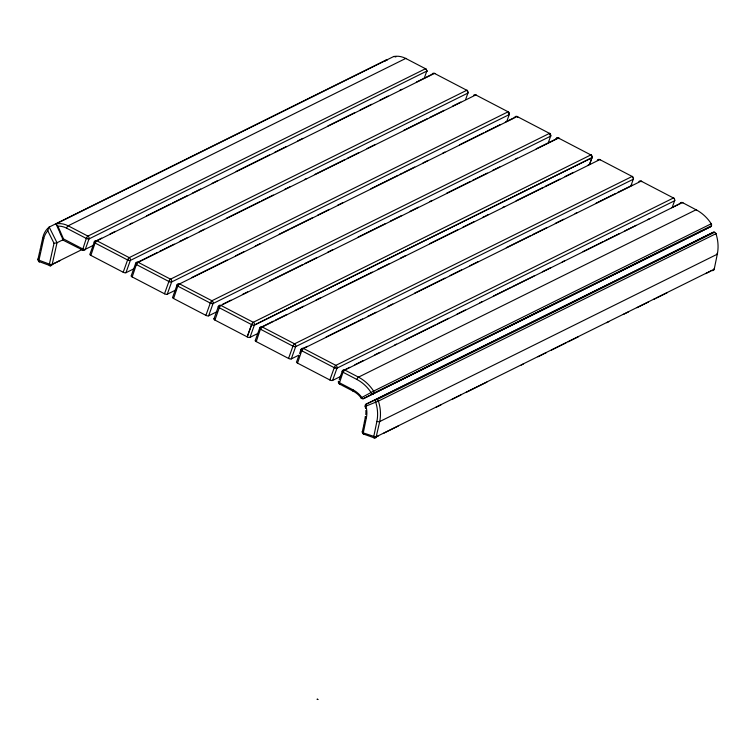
<?xml version="1.0" encoding="UTF-8"?>
<svg xmlns="http://www.w3.org/2000/svg" width="756" height="756" viewBox="0 0 756 756"><rect width="100%" height="100%" fill="white"/><g stroke="black" fill="none" stroke-linecap="round" stroke-linejoin="round"><path stroke-width="1.13" d="M318.049 699.517L317.189 699.215M95.313 242.289L90.871 255.396L123.2 272.245A2.136 0.803 19.7 0 0 125.94 272.718L134.407 268.522M136.619 263.816L132.177 276.932L164.506 293.782A2.136 0.803 19.7 0 0 167.237 294.245L175.704 290.049M178.019 285.399L173.578 298.507L205.906 315.356A2.136 0.803 19.7 0 0 208.647 315.828L217.104 311.633M219.325 306.927L219.316 307.777A2.136 0.68 -62.5 0 1 220.922 305.443L558.523 138.074L590.842 154.923A2.136 0.68 -62.5 0 1 591.334 155.452A2.136 0.68 -62.5 0 0 590.814 154.904A2.136 1.862 63.6 0 1 591.939 157.702L589.774 163.863L591.939 157.702A2.136 0.803 19.7 0 0 591.551 156.577A2.136 0.803 19.7 0 1 591.939 157.702L254.385 325.089A2.136 0.803 19.7 0 1 251.606 324.607L219.278 307.758L214.921 320.062L247.24 336.902A2.136 0.803 19.7 0 0 249.981 337.374L258.448 333.179M260.669 328.473L256.227 341.589L288.546 358.438A2.136 0.803 19.7 0 0 291.287 358.902L298.696 355.235M301.965 350L297.524 363.116L329.852 379.966A2.136 0.803 19.7 0 0 332.593 380.429L341.05 376.233M343.271 371.527L339.491 382.782A2.136 0.68 -62.5 0 0 339.775 384.18L341.287 384.965M50.454 265.781L39.454 261.718A2.136 0.775 -69.5 0 1 38.953 260.215L43.753 238.622A19.212 16.717 63.6 0 1 47.798 230.807L48.705 227.622A1.54 0.586 -72.8 0 1 49.187 227.065L386.779 59.696A1.54 0.586 -72.9 0 1 387.148 59.828L387.252 60.064M682.451 202.504L344.84 370.034A2.136 1.862 63.6 0 0 342.373 370.96L339.264 379.644M378.51 435.834L374.343 437.894L363.863 434.18A2.136 1.862 63.6 0 1 362.398 431.544L363.249 427.376M363.419 426.545L363.938 424.04M364.108 423.209L364.789 419.873M364.959 419.041L365.479 416.537A2.136 0.699 11.6 0 0 366.405 417.671L363.324 432.678A2.136 0.784 -70.5 0 0 363.863 434.18M317.652 699.366L317.236 699.205M714.089 232.451A2.136 1.049 64.8 0 0 713.267 232.3L375.675 399.669A2.136 1.049 64.8 0 0 375.647 402.069A35.438 30.835 63.6 0 1 376.885 421.385L373.804 436.392A2.136 0.784 -70.5 0 0 374.343 437.894A2.136 1.862 63.6 0 0 376.62 436.59L714.212 269.212L717.302 254.205A37.573 32.697 63.6 0 0 715.979 233.727A2.136 1.862 63.6 0 0 713.267 232.3L366.102 404.167A2.136 1.862 63.6 0 0 365.176 406.435A21.348 18.579 63.6 0 1 365.602 408.467M38.887 261.623L39.454 261.718A2.136 1.862 63.6 0 1 38.027 259.053L39.633 251.852M39.832 250.954L40.427 248.251M40.635 247.354L42.638 238.357M47.798 230.807L54.026 243.3L49.395 264.118A2.136 0.775 -69.5 0 0 49.896 265.611L50.179 265.781M338.404 382.177L338.641 381.383A2.136 0.803 19.7 0 0 339.491 382.782L353.146 389.898A23.483 20.431 63.6 0 1 361.595 397.174A2.136 1.049 64.6 0 0 363.456 398.629L710.612 226.734A2.136 1.049 64.6 0 0 710.876 226.45M360.905 397.987L373.615 391.107L711.481 223.644L711.094 224.003M123.2 272.245L127.594 259.969A2.136 0.68 -62.5 0 1 129.21 257.635L466.802 90.266A2.136 0.68 -62.5 0 1 467.217 91.192M125.94 272.718L130.334 260.433A2.136 1.862 63.6 0 0 129.21 257.635L96.881 240.786A2.136 1.862 63.6 0 0 94.415 241.712L90.021 253.997A2.136 0.803 19.7 0 0 90.871 255.396M164.506 293.782L168.9 281.497A2.136 0.68 -62.5 0 1 170.506 279.162L508.108 111.793A2.136 1.862 63.6 0 1 509.232 114.591L507.04 120.733M167.237 294.245L171.64 281.96A2.136 1.862 63.6 0 0 170.506 279.162L138.187 262.323A2.136 1.862 63.6 0 0 135.721 263.239L131.327 275.524A2.136 0.803 19.7 0 0 132.177 276.932M549.924 134.303A2.136 0.68 -62.5 0 0 549.508 133.377L517.18 116.528L179.588 283.897A2.136 1.862 63.6 0 0 177.121 284.823L172.727 297.108A2.136 0.803 19.7 0 0 173.578 298.507M205.906 315.356L210.3 303.071A2.136 0.68 -62.5 0 1 211.907 300.746L549.508 133.377A2.136 1.862 63.6 0 1 550.633 136.174L548.44 142.317M208.647 315.828L213.041 303.543A2.136 1.862 63.6 0 0 211.907 300.746L179.588 283.897A2.136 0.68 -62.5 0 0 177.972 286.231L210.3 303.071A2.136 0.803 19.7 0 0 213.041 303.543L550.633 136.174A2.136 0.803 19.7 0 0 550.774 135.57M214.061 318.654L218.427 306.35A2.136 1.862 63.6 0 1 220.894 305.424L253.251 322.292A2.136 1.862 63.6 0 1 254.385 325.089L249.981 337.374M252.381 324.333L251.606 324.607L247.212 336.883L251.644 324.626A2.136 0.68 -62.5 0 1 253.251 322.292L590.842 154.923A2.136 1.862 63.6 0 1 591.976 157.72L254.347 325.071M288.546 358.438L292.95 346.154A2.136 0.68 -62.5 0 1 294.556 343.829L632.148 176.45A2.136 0.68 -62.5 0 1 632.564 177.376M291.287 358.902L295.681 346.626A2.136 1.862 63.6 0 0 294.556 343.829L262.228 326.979A2.136 1.862 63.6 0 0 259.771 327.896L255.367 340.181A2.136 0.803 19.7 0 0 256.227 341.589M298.875 355.566L296.673 361.708A2.136 0.803 19.7 0 0 297.524 363.116M299.603 353.524L301.068 349.433L307.323 346.333M424.135 78.482L426.923 70.828M329.852 379.966L334.246 367.681A2.136 0.68 -62.5 0 1 335.853 365.356L673.454 197.977A2.136 0.68 -62.5 0 1 673.936 198.507M332.593 380.429L336.987 368.153A2.136 1.862 63.6 0 0 335.853 365.356L303.534 348.507A2.136 1.862 63.6 0 0 301.068 349.433A2.136 0.803 19.7 0 0 301.928 350.831L334.246 367.681A2.136 0.803 19.7 0 0 336.987 368.153L674.579 200.775A2.136 0.803 19.7 0 0 674.721 200.17M465.734 99.206L467.926 93.064A2.136 0.803 19.7 0 0 467.51 91.92M631.08 185.39L633.282 179.248A2.136 0.803 19.7 0 0 633.197 178.378M672.386 206.917L674.579 200.775A2.136 1.862 63.6 0 0 673.454 197.977L641.126 181.128A2.136 1.862 63.6 0 0 638.896 181.61M338.348 382.082L338.641 381.383A2.136 1.862 63.6 0 0 338.962 383.462M426.923 71.026L89.028 238.905A2.136 0.803 19.7 0 1 86.288 238.433L66.537 228.142A19.212 16.717 63.6 0 0 57.9 226.157L55.906 224.305A1.54 0.614 23.1 0 1 56.029 223.918L393.63 56.549A1.54 0.614 23 0 1 394.358 56.52M376.11 437.195L379.701 421.574A37.573 32.697 63.6 0 0 378.387 401.096A2.136 1.862 63.6 0 0 375.675 399.669L366.102 404.167A2.136 1.049 64.8 0 0 366.074 406.558A23.483 20.431 63.6 0 1 366.405 417.671M508.807 112.701L508.382 113.192A2.136 0.68 -62.5 0 0 508.108 111.793L475.779 94.944A2.136 1.862 63.6 0 0 473.549 95.417M550.217 135.022A2.136 0.803 19.7 0 0 549.782 134.766L550.207 134.284M57.9 226.157L63.513 238.934L62.814 240.011L78.718 248.11M376.082 436.987L376.62 436.59A2.136 0.699 11.6 0 1 373.804 436.392L362.672 432.697M365.176 406.435L378.387 401.096L716.215 233.557L715.422 233.68M362.776 432.99L363.324 432.678A2.136 0.699 11.6 0 1 362.398 431.544M63.353 239.605L56.832 242.827L54.026 243.3M101.71 238.102L94.415 241.712A2.136 0.803 19.7 0 0 95.275 243.12L127.594 259.969A2.136 0.803 19.7 0 0 130.334 260.433L467.926 93.064A2.136 1.862 63.6 0 0 466.802 90.266L434.473 73.417A2.136 1.862 63.6 0 0 432.016 74.343A2.136 0.803 19.7 0 1 432.725 74.23M110.045 233.963L115.262 231.383M129.843 224.154L131.931 223.114M146.513 215.885L170.478 204.007M172.566 202.967L187.157 195.738M192.364 193.158L200.699 189.019M212.162 183.339L217.369 180.76M236.127 171.461L263.22 158.023M264.26 157.513L269.467 154.933M274.674 152.343L286.137 146.664M297.599 140.985L302.806 138.395M327.82 125.997L354.904 112.568M360.121 109.989L371.583 104.3M379.918 100.17L388.253 96.04M399.716 90.351L401.795 89.321M416.386 82.092L430.967 74.853M82.413 249.367L52.202 264.345A2.136 1.862 63.6 0 1 49.896 265.611L60.319 260.451M93.631 245.19L85.296 249.329A2.136 1.862 63.6 0 1 82.839 250.255L79.541 248.535M157.607 252.391L135.721 263.239A2.136 0.803 19.7 0 0 136.571 264.647L168.9 281.497A2.136 0.803 19.7 0 0 171.64 281.96L509.232 114.591A2.136 0.803 19.7 0 0 509.157 113.721M159.686 251.361L174.277 244.131M179.484 241.551L187.819 237.412M199.282 231.733L204.489 229.153M226.375 218.304L247.212 207.966M248.251 207.456L259.714 201.767M261.803 200.737L273.266 195.057M284.719 189.369L289.935 186.789M304.517 179.559L306.605 178.52M314.94 174.39L345.161 159.412M347.24 158.373L358.703 152.693M367.038 148.563L375.373 144.434M403.506 130.486L427.471 118.597M429.559 117.567L444.141 110.338M452.475 106.199L460.81 102.069M191.712 277.594L227.14 260.026M235.475 255.897L243.81 251.757M255.273 246.078L260.48 243.498M279.238 234.199L289.652 229.03M290.701 228.52L312.578 217.671M317.785 215.082L329.247 209.403M337.582 205.273L342.799 202.684M370.931 188.735L398.015 175.307M400.104 174.277L402.183 173.237M403.231 172.727L414.694 167.038M423.029 162.909L428.236 160.329M442.827 153.09L444.906 152.06M459.497 144.831L483.462 132.952M485.541 131.913L500.132 124.683M505.339 122.103L513.674 117.964M222.595 304.29L230.967 300.17M242.392 294.471L247.637 291.91M269.486 281.043L273.691 278.992M274.693 278.454L302.825 264.505M304.914 263.475L316.405 257.815M327.83 252.107L329.956 251.096M330.958 250.557L333.046 249.527M358.051 237.129L385.182 223.719M390.351 221.121L401.852 215.451M410.149 211.302L418.484 207.172M429.947 201.483L432.026 200.453M446.616 193.224L470.619 181.355M472.67 180.306L487.289 173.096M492.468 170.487L499.792 166.896M515.384 159.129L517.51 158.108M536.221 148.8L556.057 139M273.313 321.187L259.771 327.896A2.136 0.803 19.7 0 0 260.622 329.304L292.95 346.154A2.136 0.803 19.7 0 0 295.681 346.626L633.282 179.248A2.136 1.862 63.6 0 0 632.148 176.45L599.829 159.601A2.136 1.862 63.6 0 0 597.939 159.724M275.401 320.157L286.855 314.468M295.199 310.338L303.534 306.208M316.036 300.009L320.204 297.94M338.953 288.641L372.302 272.113M377.509 269.523L388.971 263.844M400.434 258.165L405.641 255.575M429.606 243.697L457.739 229.748M462.946 227.169L474.409 221.489M482.744 217.35L484.832 216.32M485.872 215.8L487.96 214.77M502.542 207.541L504.63 206.501M516.093 200.822L540.058 188.943M541.098 188.424L543.186 187.393M545.265 186.354L559.856 179.125M565.063 176.545L573.398 172.406M587.988 165.177L590.067 164.146M326.082 337.034L356.293 322.047M357.333 321.536L362.549 318.947M367.756 316.367L376.091 312.237M387.554 306.549L392.761 303.969M414.647 293.12L444.859 278.142M450.066 275.562L461.529 269.873M469.863 265.743L478.208 261.614M506.34 247.666L530.306 235.777M532.385 234.747L546.975 227.518M555.31 223.379L563.645 219.249M575.108 213.57L577.187 212.53M595.945 203.241L615.743 193.423M617.822 192.393L632.413 185.154M349.669 367.34L342.373 370.96A2.136 0.803 19.7 0 0 343.224 372.358L356.879 379.474A35.438 30.835 63.6 0 1 371.149 392.647A2.136 1.049 64.6 0 0 373.01 394.103A2.136 1.862 63.6 0 0 373.615 391.107A37.573 32.697 63.6 0 0 358.486 377.149L344.84 370.034A2.136 0.68 -62.5 0 0 343.224 372.358L342.997 371.574M354.876 364.761L363.211 360.631M374.674 354.942L379.881 352.362M394.471 345.133L396.56 344.093M404.895 339.964L435.106 324.985M437.195 323.946L448.658 318.267M456.993 314.137L465.327 309.998M479.909 302.769L481.997 301.738M493.46 296.05L511.169 287.271M512.218 286.76L534.095 275.912M542.43 271.773L550.765 267.643M562.228 261.963L564.316 260.924M583.065 251.625L602.863 241.816M604.951 240.777L619.533 233.547M624.749 230.967L636.212 225.279M647.665 219.599L649.754 218.569M671.63 207.72L678.926 204.101M373.889 393.111L711.481 225.742M376.998 399.622L714.59 232.253M383.717 433.245L398.308 426.015M435.815 407.418L441.031 404.838M452.494 399.159L460.829 395.019M466.036 392.44L486.873 382.111M521.262 365.063L523.341 364.023M537.932 356.794L543.139 354.214M544.178 353.695L546.267 352.665M551.474 350.075L566.064 342.846M568.143 341.816L578.567 336.647M606.699 322.699L608.788 321.669M623.369 314.43L628.586 311.85M636.921 307.72L648.383 302.041M653.59 299.452L655.669 298.422M656.718 297.902L667.132 292.742M705.688 273.625L710.895 271.045M87.025 238.149L86.288 238.433L82.659 249.622M128.331 259.677L127.594 259.969L128.397 259.988M169.637 281.213L168.9 281.497L169.703 281.515M211.037 302.787L210.3 303.071L211.104 303.099M293.687 345.87L292.95 346.154L293.753 346.172M334.984 367.397L334.246 367.681L335.05 367.7M549.782 134.766L550.377 134.549M87.091 238.461L86.288 238.433A2.136 0.68 -62.5 0 1 87.904 236.108L425.496 68.739A2.136 0.68 -62.5 0 1 425.978 69.259M251.606 324.607L252.447 324.645M394.358 56.511L395.842 56.983M38.726 261.5L39.454 261.718M63.513 238.934L82.565 248.856A2.136 0.803 19.7 0 0 85.296 249.329L89.028 238.905A2.136 1.862 63.6 0 0 87.904 236.108L68.144 225.808A21.348 18.579 63.6 0 0 56.038 223.918L59.166 231.043M342.043 385.362L353.421 391.287A21.348 18.579 63.6 0 1 361.103 397.902A2.136 1.862 63.6 0 0 363.456 398.629L710.612 226.734A2.136 1.862 63.6 0 0 711.216 223.738A37.573 32.697 63.6 0 0 696.078 209.771L682.148 202.419M82.933 249.584L82.565 248.856A2.136 0.68 -62.5 0 0 82.839 250.255M59.563 231.941L61.519 236.392M61.907 237.28L63.079 239.954M301.691 350.037L301.928 350.831A2.136 0.68 -62.5 0 1 303.534 348.507L641.126 181.128A2.136 0.68 -62.5 0 1 641.608 181.657M260.385 328.51L260.622 329.304A2.136 0.68 -62.5 0 1 262.228 326.979L599.829 159.601A2.136 0.68 -62.5 0 1 600.302 159.818M219.051 306.964L219.316 307.777A2.136 0.803 19.7 0 1 218.465 306.369M177.745 285.437L177.972 286.231A2.136 0.803 19.7 0 1 177.121 284.823M136.345 263.853L136.571 264.647A2.136 0.68 -62.5 0 1 138.187 262.323L475.779 94.944A2.136 0.68 -62.5 0 1 476.261 95.473M95.039 242.326L95.275 243.12A2.136 0.68 -62.5 0 1 96.881 240.786L434.473 73.417A2.136 0.68 -62.5 0 1 434.946 73.634M339.775 384.18A2.136 1.862 63.6 0 1 339.331 383.868M365.847 410.517A21.348 18.579 63.6 0 1 365.781 414.571M353.421 391.287A2.136 0.68 -62.5 0 1 353.146 389.898M700.576 231.402A2.136 1.862 63.6 0 0 701.058 231.26A2.136 1.049 64.6 0 0 701.266 231.071M356.879 379.474A2.136 0.68 -62.5 0 1 358.486 377.149L696.078 209.771A2.136 0.68 -62.5 0 1 696.541 210.489M682.904 202.873A2.136 0.68 -62.5 0 0 682.432 202.665A2.136 1.862 63.6 0 0 679.965 203.591A2.136 0.803 19.7 0 1 680.683 203.477M704.63 237.025A2.136 1.049 64.8 0 0 703.694 236.789A2.136 1.862 63.6 0 0 702.768 237.96M717.019 253.364A2.136 0.699 11.6 0 1 717.302 254.205L379.701 421.574A2.136 0.699 11.6 0 1 376.885 421.385M714.099 268.475A2.136 0.699 11.6 0 1 714.212 269.212A2.136 1.862 63.6 0 1 711.935 270.525A2.136 0.784 -70.5 0 0 712.199 270.336M214.884 320.043A2.136 0.803 19.7 0 1 214.033 318.635M597.599 160.083A2.136 1.862 63.6 0 0 597.363 160.527A2.136 0.803 19.7 0 1 597.665 160.442M515.025 117.36A2.136 0.803 19.7 0 0 514.723 117.454A2.136 1.862 63.6 0 1 517.18 116.528A2.136 0.68 -62.5 0 1 517.595 117.454M385.276 61.028A21.348 18.579 63.6 0 1 386.779 59.696M393.63 56.549A21.348 18.579 63.6 0 1 405.745 58.439A2.136 0.68 -62.5 0 1 406.218 58.656M66.537 228.142A2.136 0.68 -62.5 0 1 68.144 225.808L405.745 58.439L425.496 68.739A2.136 1.862 63.6 0 1 426.63 71.537A2.136 0.803 19.7 0 0 426.762 70.932M43.753 238.622A2.136 0.718 12.5 0 1 42.837 237.46A21.348 18.579 63.6 0 1 49.187 227.074L57.012 242.752L52.202 264.345A2.136 0.718 12.5 0 1 49.395 264.118L38.953 260.215A2.136 0.718 12.5 0 1 38.027 259.053M559.005 138.603A2.136 0.68 -62.5 0 0 558.523 138.074A2.136 1.862 63.6 0 0 556.255 138.528A2.136 1.862 63.6 0 1 558.523 138.074A2.136 0.68 -62.5 0 1 558.967 138.584"/></g></svg>
